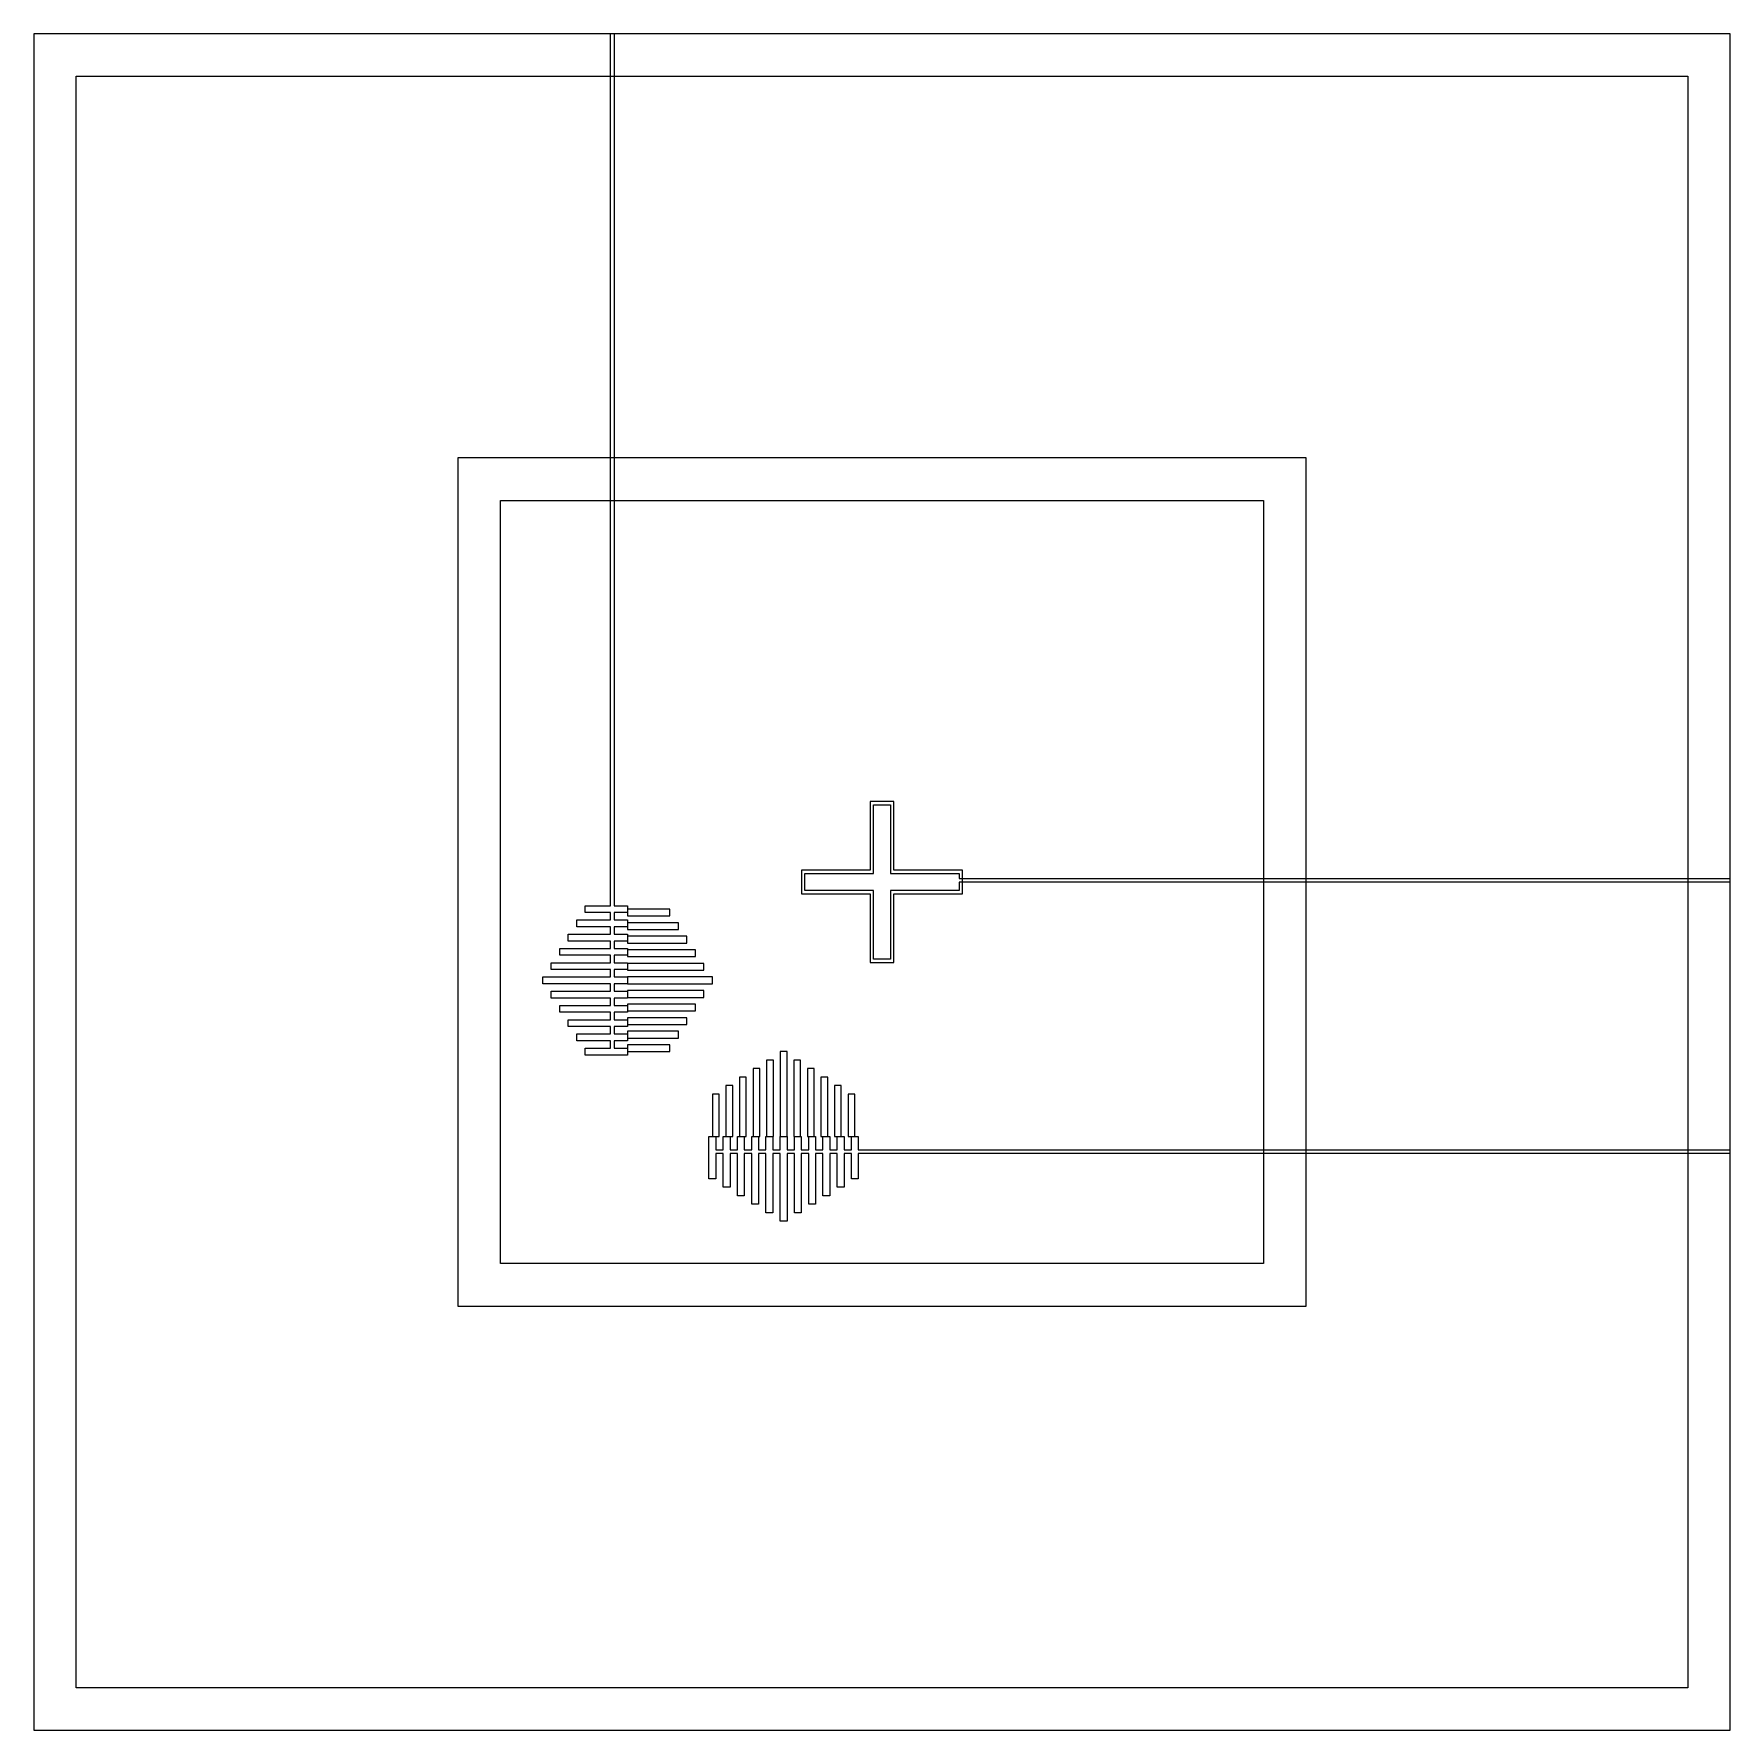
# Model space of a CAD drawing. Extents: x -38350 to 38650, y -35000 to 36000.
# Drawn here: x -38350 to -37350, y -350 to 650 of the extents above; entities that cross this region are included whole.
import ezdxf

# ---------------------------------------------------------------- set-up
doc = ezdxf.new("R2010")
doc.units = 0
doc.header["$MEASUREMENT"] = 0
doc.layers.add('Layer1', color=10, linetype='Continuous')

msp = doc.modelspace()

# ---------------------------------------------------------------- linework, layer by layer
for p, q in [((-37350, 650), (-38350, 650)), ((-38350, 650), (-38350, -350)), ((-37350, -350), (-37350, 650)), ((-38325, -325), (-38325, 625)), ((-38325, 625), (-37375, 625)), ((-37375, 625), (-37375, -325)), ((-37600, 400), (-38100, 400)), ((-38100, 400), (-38100, -100)), ((-37600, -100), (-37600, 400)), ((-38075, -75), (-38075, 375)), ((-38075, 375), (-37625, 375)), ((-37625, 375), (-37625, -75)), ((-37843, 197.5), (-37857, 197.5)), ((-37857, 197.5), (-37857, 157)), ((-37843, 157), (-37843, 197.5)), ((-37857, 157), (-37897.5, 157)), ((-37897.5, 157), (-37897.5, 143)), ((-37802.5, 157), (-37843, 157)), ((-37802.5, 143), (-37802.5, 157)), ((-37897.5, 143), (-37857, 143)), ((-37857, 143), (-37857, 102.5)), ((-37843, 143), (-37802.5, 143)), ((-37843, 102.5), (-37843, 143)), ((-37975, 134), (-38000, 134)), ((-38000, 134), (-38000, 130)), ((-38000, 130), (-37975, 130)), ((-37975, 130), (-37975, 134)), ((-37970, 126), (-38000, 126)), ((-38000, 126), (-38000, 122)), ((-38000, 122), (-37970, 122)), ((-37970, 122), (-37970, 126)), ((-37965, 118), (-38000, 118)), ((-38000, 118), (-38000, 114)), ((-38000, 114), (-37965, 114)), ((-37960, 110), (-38000, 110)), ((-38000, 110), (-38000, 106)), ((-37965, 114), (-37965, 118)), ((-37960, 106), (-37960, 110)), ((-38000, 106), (-37960, 106)), ((-37955, 102), (-38000, 102)), ((-38000, 102), (-38000, 98)), ((-37955, 98), (-37955, 102)), ((-37857, 102.5), (-37843, 102.5)), ((-38000, 98), (-37955, 98)), ((-37950, 94), (-38000, 94)), ((-38000, 94), (-38000, 90)), ((-38000, 90), (-37950, 90)), ((-37950, 90), (-37950, 94)), ((-37955, 86), (-38000, 86)), ((-38000, 86), (-38000, 82)), ((-38000, 82), (-37955, 82)), ((-37955, 82), (-37955, 86)), ((-37960, 78), (-38000, 78)), ((-38000, 78), (-38000, 74)), ((-38000, 74), (-37960, 74)), ((-37965, 70), (-38000, 70)), ((-38000, 70), (-38000, 66)), ((-37965, 66), (-37965, 70)), ((-37960, 74), (-37960, 78)), ((-38000, 66), (-37965, 66)), ((-37970, 62), (-38000, 62)), ((-38000, 62), (-38000, 58)), ((-37970, 58), (-37970, 62)), ((-38000, 58), (-37970, 58)), ((-37975, 54), (-38000, 54)), ((-38000, 54), (-38000, 50)), ((-38000, 50), (-37975, 50)), ((-37975, 50), (-37975, 54)), ((-37906, 50), (-37910, 50)), ((-37910, 50), (-37910, 0)), ((-37906, 0), (-37906, 50)), ((-37922, 40), (-37926, 40)), ((-37926, 40), (-37926, 0)), ((-37922, 0), (-37922, 40)), ((-37914, 45), (-37918, 45)), ((-37918, 45), (-37918, 0)), ((-37914, 0), (-37914, 45)), ((-37898, 45), (-37902, 45)), ((-37902, 45), (-37902, 0)), ((-37898, 0), (-37898, 45)), ((-37890, 40), (-37894, 40)), ((-37894, 40), (-37894, 0)), ((-37890, 0), (-37890, 40)), ((-37938, 30), (-37942, 30)), ((-37942, 30), (-37942, 0)), ((-37938, 0), (-37938, 30)), ((-37930, 35), (-37934, 35)), ((-37934, 35), (-37934, 0)), ((-37930, 0), (-37930, 35)), ((-37882, 35), (-37886, 35)), ((-37886, 35), (-37886, 0)), ((-37882, 0), (-37882, 35)), ((-37874, 30), (-37878, 30)), ((-37878, 30), (-37878, 0)), ((-37874, 0), (-37874, 30)), ((-37946, 25), (-37950, 25)), ((-37950, 25), (-37950, 0)), ((-37946, 0), (-37946, 25)), ((-37866, 25), (-37870, 25)), ((-37870, 25), (-37870, 0)), ((-37866, 0), (-37866, 25)), ((-37950, 0), (-37946, 0)), ((-37942, 0), (-37938, 0)), ((-37934, 0), (-37930, 0)), ((-37926, 0), (-37922, 0)), ((-37918, 0), (-37914, 0)), ((-37910, 0), (-37906, 0)), ((-37902, 0), (-37898, 0)), ((-37894, 0), (-37890, 0)), ((-37886, 0), (-37882, 0)), ((-37878, 0), (-37874, 0)), ((-37870, 0), (-37866, 0)), ((-37625, -75), (-38075, -75)), ((-38100, -100), (-37600, -100)), ((-37375, -325), (-38325, -325)), ((-38350, -350), (-37350, -350))]:
    msp.add_line(p, q)
at = {"layer": 'Layer1'}
for p, q in [((-38010, 650), (-38350, 650)), ((-38350, 650), (-38350, -350)), ((-38010, 136), (-38010, 650)), ((-37350, 650), (-38008, 650)), ((-38008, 650), (-38008, 136)), ((-37350, 152), (-37350, 650)), ((-37855, 155), (-37855, 195.5)), ((-37855, 195.5), (-37845, 195.5)), ((-37845, 195.5), (-37845, 155)), ((-37895.5, 145), (-37895.5, 155)), ((-37895.5, 155), (-37855, 155)), ((-37845, 155), (-37804.5, 155)), ((-37804.5, 155), (-37804.5, 152)), ((-37804.5, 152), (-37350, 152)), ((-37350, 150), (-37804.5, 150)), ((-37804.5, 150), (-37804.5, 145)), ((-37350, -8), (-37350, 150)), ((-37855, 145), (-37895.5, 145)), ((-37855, 104.5), (-37855, 145)), ((-37804.5, 145), (-37845, 145)), ((-37845, 145), (-37845, 104.5)), ((-38025, 132), (-38025, 136)), ((-38025, 136), (-38010, 136)), ((-38010, 132), (-38025, 132)), ((-38010, 127.6), (-38010, 132)), ((-38008, 136), (-38000, 136)), ((-38000, 132), (-38008, 132)), ((-38008, 132), (-38008, 127.6)), ((-38000, 136), (-38000, 132)), ((-38030, 123.6), (-38030, 127.6)), ((-38030, 127.6), (-38010, 127.6)), ((-38010, 123.6), (-38030, 123.6)), ((-38010, 119.2), (-38010, 123.6)), ((-38008, 127.6), (-38000, 127.6)), ((-38000, 123.6), (-38008, 123.6)), ((-38008, 123.6), (-38008, 119.2)), ((-38000, 127.6), (-38000, 123.6)), ((-38040, 106.8), (-38040, 110.8)), ((-38040, 110.8), (-38010, 110.8)), ((-38035, 115.2), (-38035, 119.2)), ((-38035, 119.2), (-38010, 119.2)), ((-38010, 115.2), (-38035, 115.2)), ((-38010, 110.8), (-38010, 115.2)), ((-38008, 119.2), (-38000, 119.2)), ((-38000, 115.2), (-38008, 115.2)), ((-38008, 115.2), (-38008, 110.8)), ((-38008, 110.8), (-38000, 110.8)), ((-38000, 119.2), (-38000, 115.2)), ((-38000, 110.8), (-38000, 106.8)), ((-38045, 98.4), (-38045, 102.4)), ((-38045, 102.4), (-38010, 102.4)), ((-38010, 106.8), (-38040, 106.8)), ((-38010, 102.4), (-38010, 106.8)), ((-38000, 106.8), (-38008, 106.8)), ((-38008, 106.8), (-38008, 102.4)), ((-38008, 102.4), (-38000, 102.4)), ((-38000, 102.4), (-38000, 98.4)), ((-37845, 104.5), (-37855, 104.5)), ((-38050, 90), (-38050, 94)), ((-38050, 94), (-38010, 94)), ((-38010, 90), (-38050, 90)), ((-38010, 98.4), (-38045, 98.4)), ((-38010, 94), (-38010, 98.4)), ((-38010, 85.6), (-38010, 90)), ((-38000, 98.4), (-38008, 98.4)), ((-38008, 98.4), (-38008, 94)), ((-38008, 94), (-38000, 94)), ((-38000, 90), (-38008, 90)), ((-38008, 90), (-38008, 85.6)), ((-38000, 94), (-38000, 90)), ((-38045, 81.6), (-38045, 85.6)), ((-38045, 85.6), (-38010, 85.6)), ((-38010, 81.6), (-38045, 81.6)), ((-38010, 77.2), (-38010, 81.6)), ((-38008, 85.6), (-38000, 85.6)), ((-38000, 81.6), (-38008, 81.6)), ((-38008, 81.6), (-38008, 77.2)), ((-38000, 85.6), (-38000, 81.6)), ((-38040, 73.2), (-38040, 77.2)), ((-38040, 77.2), (-38010, 77.2)), ((-38010, 73.2), (-38040, 73.2)), ((-38010, 68.8), (-38010, 73.2)), ((-38008, 77.2), (-38000, 77.2)), ((-38000, 73.2), (-38008, 73.2)), ((-38008, 73.2), (-38008, 68.8)), ((-38000, 77.2), (-38000, 73.2)), ((-38035, 64.8), (-38035, 68.8)), ((-38035, 68.8), (-38010, 68.8)), ((-38010, 64.8), (-38035, 64.8)), ((-38030, 56.4), (-38030, 60.4)), ((-38030, 60.4), (-38010, 60.4)), ((-38010, 60.4), (-38010, 64.8)), ((-38008, 68.8), (-38000, 68.8)), ((-38000, 64.8), (-38008, 64.8)), ((-38008, 64.8), (-38008, 60.4)), ((-38008, 60.4), (-38000, 60.4)), ((-38000, 68.8), (-38000, 64.8)), ((-38000, 60.4), (-38000, 56.4)), ((-38010, 56.4), (-38030, 56.4)), ((-38025, 48), (-38025, 52)), ((-38025, 52), (-38010, 52)), ((-38010, 52), (-38010, 56.4)), ((-38000, 56.4), (-38008, 56.4)), ((-38008, 56.4), (-38008, 52)), ((-38008, 52), (-38000, 52)), ((-38000, 52), (-38000, 48)), ((-38000, 48), (-38025, 48)), ((-37952, -25), (-37952, 0)), ((-37952, 0), (-37948, 0)), ((-37948, 0), (-37948, -8)), ((-37943.6, -8), (-37943.6, 0)), ((-37943.6, 0), (-37939.6, 0)), ((-37939.6, 0), (-37939.6, -8)), ((-37935.2, -8), (-37935.2, 0)), ((-37935.2, 0), (-37931.2, 0)), ((-37931.2, 0), (-37931.2, -8)), ((-37926.8, -8), (-37926.8, 0)), ((-37926.8, 0), (-37922.8, 0)), ((-37922.8, 0), (-37922.8, -8)), ((-37918.4, -8), (-37918.4, 0)), ((-37918.4, 0), (-37914.4, 0)), ((-37914.4, 0), (-37914.4, -8)), ((-37910, -8), (-37910, 0)), ((-37910, 0), (-37906, 0)), ((-37906, 0), (-37906, -8)), ((-37901.6, -8), (-37901.6, 0)), ((-37901.6, 0), (-37897.6, 0)), ((-37897.6, 0), (-37897.6, -8)), ((-37893.2, -8), (-37893.2, 0)), ((-37893.2, 0), (-37889.2, 0)), ((-37889.2, 0), (-37889.2, -8)), ((-37884.8, -8), (-37884.8, 0)), ((-37884.8, 0), (-37880.8, 0)), ((-37880.8, 0), (-37880.8, -8)), ((-37876.4, -8), (-37876.4, 0)), ((-37876.4, 0), (-37872.4, 0)), ((-37872.4, 0), (-37872.4, -8)), ((-37868, -8), (-37868, 0)), ((-37868, 0), (-37864, 0)), ((-37864, 0), (-37864, -8)), ((-37948, -8), (-37943.6, -8)), ((-37943.6, -10), (-37948, -10)), ((-37948, -10), (-37948, -25)), ((-37943.6, -30), (-37943.6, -10)), ((-37939.6, -8), (-37935.2, -8)), ((-37935.2, -10), (-37939.6, -10)), ((-37939.6, -10), (-37939.6, -30)), ((-37935.2, -35), (-37935.2, -10)), ((-37931.2, -8), (-37926.8, -8)), ((-37926.8, -10), (-37931.2, -10)), ((-37931.2, -10), (-37931.2, -35)), ((-37926.8, -40), (-37926.8, -10)), ((-37922.8, -8), (-37918.4, -8)), ((-37918.4, -10), (-37922.8, -10)), ((-37922.8, -10), (-37922.8, -40)), ((-37918.4, -45), (-37918.4, -10)), ((-37914.4, -8), (-37910, -8)), ((-37910, -10), (-37914.4, -10)), ((-37914.4, -10), (-37914.4, -45)), ((-37910, -50), (-37910, -10)), ((-37906, -8), (-37901.6, -8)), ((-37901.6, -10), (-37906, -10)), ((-37906, -10), (-37906, -50)), ((-37901.6, -45), (-37901.6, -10)), ((-37897.6, -8), (-37893.2, -8)), ((-37893.2, -10), (-37897.6, -10)), ((-37897.6, -10), (-37897.6, -45)), ((-37893.2, -40), (-37893.2, -10)), ((-37889.2, -8), (-37884.8, -8)), ((-37884.8, -10), (-37889.2, -10)), ((-37889.2, -10), (-37889.2, -40)), ((-37884.8, -35), (-37884.8, -10)), ((-37880.8, -8), (-37876.4, -8)), ((-37876.4, -10), (-37880.8, -10)), ((-37880.8, -10), (-37880.8, -35)), ((-37876.4, -30), (-37876.4, -10)), ((-37872.4, -8), (-37868, -8)), ((-37868, -10), (-37872.4, -10)), ((-37872.4, -10), (-37872.4, -30)), ((-37868, -25), (-37868, -10)), ((-37864, -8), (-37350, -8)), ((-37350, -10), (-37864, -10)), ((-37864, -10), (-37864, -25)), ((-37350, -350), (-37350, -10)), ((-37948, -25), (-37952, -25)), ((-37939.6, -30), (-37943.6, -30)), ((-37872.4, -30), (-37876.4, -30)), ((-37864, -25), (-37868, -25)), ((-37931.2, -35), (-37935.2, -35)), ((-37922.8, -40), (-37926.8, -40)), ((-37889.2, -40), (-37893.2, -40)), ((-37880.8, -35), (-37884.8, -35)), ((-37914.4, -45), (-37918.4, -45)), ((-37906, -50), (-37910, -50)), ((-37897.6, -45), (-37901.6, -45)), ((-38350, -350), (-37350, -350))]:
    msp.add_line(p, q, dxfattribs=at)

doc.saveas('drawing.dxf')
